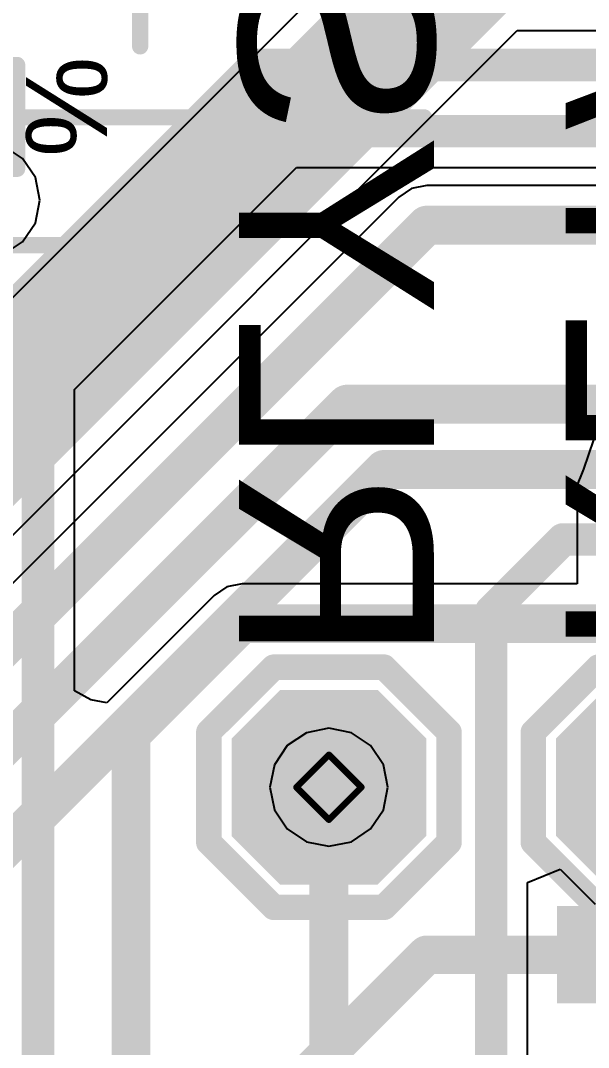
# Model space of a CAD drawing. Header units: millimetres. Extents: x -16 to 330, y -45 to 150.
# Drawn here: x 64.82 to 69.27, y 53.23 to 61.27 of the extents above; entities that cross this region are included whole.
import ezdxf

# ---------------------------------------------------------------- set-up
doc = ezdxf.new("R2010")
doc.units = ezdxf.units.MM
for name, color, linetype in [('BottomLayer', 5, 'Continuous'), ('BottomOverlay', 54, 'Continuous'), ('BottomPaste', 16, 'Continuous'), ('BottomSolder', 6, 'Continuous'), ('DrillDrawing', 1, 'Continuous'), ('Mechanical13', 56, 'Continuous'), ('MidLayer1', 16, 'Continuous'), ('MidLayer2', 76, 'Continuous'), ('TopLayer', 1, 'Continuous'), ('TopOverlay', 2, 'Continuous'), ('TopPaste', 8, 'Continuous'), ('TopSolder', 216, 'Continuous'), ('ViaHoleLayer', 16, 'Continuous')]:
    doc.layers.add(name, color=color, linetype=linetype)
doc.styles.add('Arial', font='arial.ttf', dxfattribs={"height": 0.2})

# ---------------------------------------------------------------- blocks, each defined once
blk = doc.blocks.new('16_SOIC_72')
at = {"layer": 'TopLayer'}
blk.add_hatch(color=1, dxfattribs=at).paths.add_polyline_path([(5.085, -8.51), (6.355, -8.51), (6.355, -9.27), (5.085, -9.27)])
at = {"layer": 'TopPaste'}
blk.add_hatch(color=8, dxfattribs=at).paths.add_polyline_path([(5.085, -8.51), (6.355, -8.51), (6.355, -9.27), (5.085, -9.27)])
at = {"layer": 'TopSolder'}
blk.add_hatch(color=216, dxfattribs=at).paths.add_polyline_path([(5.085, -8.51), (6.355, -8.51), (6.355, -9.27), (5.085, -9.27)])
blk = doc.blocks.new('T__________B_132')
at = {"layer": 'BottomLayer'}
blk.add_hatch(color=5, dxfattribs=at).paths.add_polyline_path([(0.381, 0.762), (-0.381, 0.762), (-0.762, 0.381), (-0.762, -0.381), (-0.381, -0.762), (0.381, -0.762), (0.762, -0.381), (0.762, 0.381)])
at = {"layer": 'BottomPaste'}
blk.add_hatch(color=16, dxfattribs=at).paths.add_polyline_path([(0.381, 0.762), (-0.381, 0.762), (-0.762, 0.381), (-0.762, -0.381), (-0.381, -0.762), (0.381, -0.762), (0.762, -0.381), (0.762, 0.381)])
at = {"layer": 'BottomSolder'}
blk.add_hatch(color=6, dxfattribs=at).paths.add_polyline_path([(0.381, 0.762), (-0.381, 0.762), (-0.762, 0.381), (-0.762, -0.381), (-0.381, -0.762), (0.381, -0.762), (0.762, -0.381), (0.762, 0.381)])
at = {"layer": 'BottomOverlay', "const_width": 0.2}
for points in [[(-0.4318, 0.9398), (-0.9398, 0.4318)], [(0.4318, 0.9398), (-0.4318, 0.9398)], [(0.4318, 0.9398), (-0.4318, 0.9398)], [(0.9398, 0.4318), (0.4318, 0.9398)], [(-0.9398, 0.4318), (-0.9398, -0.4318)], [(0.9398, 0.4318), (0.9398, -0.4318)], [(-0.4318, -0.9398), (-0.9398, -0.4318)], [(0.9398, -0.4318), (0.4318, -0.9398)], [(0.4318, -0.9398), (-0.4318, -0.9398)], [(0.4318, -0.9398), (-0.4318, -0.9398)]]:
    blk.add_lwpolyline(points, dxfattribs=at)
at = {"layer": 'BottomOverlay', "const_width": 0.1}
for points in [[(-0.4818, 0.9398, 1), (-0.3818, 0.9398, 1)], [(-0.4818, 0.9398, 1), (-0.3818, 0.9398, 1)], [(-0.4818, 0.9398, 1), (-0.3818, 0.9398, 1)], [(0.3818, 0.9398, 1), (0.4818, 0.9398, 1)], [(0.3818, 0.9398, 1), (0.4818, 0.9398, 1)], [(0.3818, 0.9398, 1), (0.4818, 0.9398, 1)], [(-0.9898, 0.4318, 1), (-0.8898, 0.4318, 1)], [(-0.9898, 0.4318, 1), (-0.8898, 0.4318, 1)], [(0.8898, 0.4318, 1), (0.9898, 0.4318, 1)], [(0.8898, 0.4318, 1), (0.9898, 0.4318, 1)], [(-0.9898, -0.4318, 1), (-0.8898, -0.4318, 1)], [(-0.9898, -0.4318, 1), (-0.8898, -0.4318, 1)], [(0.8898, -0.4318, 1), (0.9898, -0.4318, 1)], [(0.8898, -0.4318, 1), (0.9898, -0.4318, 1)], [(-0.4818, -0.9398, 1), (-0.3818, -0.9398, 1)], [(-0.4818, -0.9398, 1), (-0.3818, -0.9398, 1)], [(-0.4818, -0.9398, 1), (-0.3818, -0.9398, 1)], [(0.3818, -0.9398, 1), (0.4818, -0.9398, 1)], [(0.3818, -0.9398, 1), (0.4818, -0.9398, 1)], [(0.3818, -0.9398, 1), (0.4818, -0.9398, 1)]]:
    blk.add_lwpolyline(points, format="xyb", close=True, dxfattribs=at)
blk = doc.blocks.new('T__________B_137')
at = {"layer": 'BottomLayer'}
blk.add_hatch(color=5, dxfattribs=at).paths.add_polyline_path([(0.381, 0.762), (-0.381, 0.762), (-0.762, 0.381), (-0.762, -0.381), (-0.381, -0.762), (0.381, -0.762), (0.762, -0.381), (0.762, 0.381)])
at = {"layer": 'BottomPaste'}
blk.add_hatch(color=16, dxfattribs=at).paths.add_polyline_path([(0.381, 0.762), (-0.381, 0.762), (-0.762, 0.381), (-0.762, -0.381), (-0.381, -0.762), (0.381, -0.762), (0.762, -0.381), (0.762, 0.381)])
at = {"layer": 'BottomSolder'}
blk.add_hatch(color=6, dxfattribs=at).paths.add_polyline_path([(0.381, 0.762), (-0.381, 0.762), (-0.762, 0.381), (-0.762, -0.381), (-0.381, -0.762), (0.381, -0.762), (0.762, -0.381), (0.762, 0.381)])
at = {"layer": 'BottomOverlay', "const_width": 0.2}
for points in [[(-0.4318, 0.9398), (-0.9398, 0.4318)], [(0.4318, 0.9398), (-0.4318, 0.9398)], [(0.4318, 0.9398), (-0.4318, 0.9398)], [(0.9398, 0.4318), (0.4318, 0.9398)], [(-0.9398, 0.4318), (-0.9398, -0.4318)], [(0.9398, 0.4318), (0.9398, -0.4318)], [(-0.4318, -0.9398), (-0.9398, -0.4318)], [(0.9398, -0.4318), (0.4318, -0.9398)], [(0.4318, -0.9398), (-0.4318, -0.9398)], [(0.4318, -0.9398), (-0.4318, -0.9398)]]:
    blk.add_lwpolyline(points, dxfattribs=at)
at = {"layer": 'BottomOverlay', "const_width": 0.1}
for points in [[(-0.4818, 0.9398, 1), (-0.3818, 0.9398, 1)], [(-0.4818, 0.9398, 1), (-0.3818, 0.9398, 1)], [(-0.4818, 0.9398, 1), (-0.3818, 0.9398, 1)], [(0.3818, 0.9398, 1), (0.4818, 0.9398, 1)], [(0.3818, 0.9398, 1), (0.4818, 0.9398, 1)], [(0.3818, 0.9398, 1), (0.4818, 0.9398, 1)], [(-0.9898, 0.4318, 1), (-0.8898, 0.4318, 1)], [(-0.9898, 0.4318, 1), (-0.8898, 0.4318, 1)], [(0.8898, 0.4318, 1), (0.9898, 0.4318, 1)], [(0.8898, 0.4318, 1), (0.9898, 0.4318, 1)], [(-0.9898, -0.4318, 1), (-0.8898, -0.4318, 1)], [(-0.9898, -0.4318, 1), (-0.8898, -0.4318, 1)], [(0.8898, -0.4318, 1), (0.9898, -0.4318, 1)], [(0.8898, -0.4318, 1), (0.9898, -0.4318, 1)], [(-0.4818, -0.9398, 1), (-0.3818, -0.9398, 1)], [(-0.4818, -0.9398, 1), (-0.3818, -0.9398, 1)], [(-0.4818, -0.9398, 1), (-0.3818, -0.9398, 1)], [(0.3818, -0.9398, 1), (0.4818, -0.9398, 1)], [(0.3818, -0.9398, 1), (0.4818, -0.9398, 1)], [(0.3818, -0.9398, 1), (0.4818, -0.9398, 1)]]:
    blk.add_lwpolyline(points, format="xyb", close=True, dxfattribs=at)
blk = doc.blocks.new('C___0402_164')
at = {"layer": 'TopLayer'}
for points in [[(-0.6985, -0.3175), (-0.6985, 0.3175), (-0.2413, 0.3175), (-0.2413, -0.3175)], [(0.2413, -0.3175), (0.2413, 0.3175), (0.6985, 0.3175), (0.6985, -0.3175)]]:
    blk.add_hatch(color=1, dxfattribs=at).paths.add_polyline_path(points)
at = {"layer": 'TopPaste'}
for points in [[(-0.6985, -0.3175), (-0.6985, 0.3175), (-0.2413, 0.3175), (-0.2413, -0.3175)], [(0.2413, -0.3175), (0.2413, 0.3175), (0.6985, 0.3175), (0.6985, -0.3175)]]:
    blk.add_hatch(color=8, dxfattribs=at).paths.add_polyline_path(points)
at = {"layer": 'TopSolder'}
for points in [[(-0.7585, -0.3775), (-0.7585, 0.3775), (-0.1813, 0.3775), (-0.1813, -0.3775)], [(0.1813, -0.3775), (0.1813, 0.3775), (0.7585, 0.3775), (0.7585, -0.3775)]]:
    blk.add_hatch(color=216, dxfattribs=at).paths.add_polyline_path(points)
at = {"layer": 'TopOverlay', "const_width": 0.127}
for points in [[(-0.2794, 0.4064), (-0.7874, 0.4064)], [(-0.7874, 0.4064), (-0.7874, -0.4064)], [(0.7874, 0.4064), (0.2794, 0.4064)], [(0.7874, 0.4064), (0.7874, -0.4064)], [(-0.2794, -0.4064), (-0.7874, -0.4064)], [(0.7874, -0.4064), (0.2794, -0.4064)]]:
    blk.add_lwpolyline(points, dxfattribs=at)
at = {"layer": 'TopOverlay', "const_width": 0.0635}
for points in [[(-0.8191, 0.4064, 1), (-0.7556, 0.4064, 1)], [(-0.8191, 0.4064, 1), (-0.7556, 0.4064, 1)], [(-0.3111, 0.4064, 1), (-0.2477, 0.4064, 1)], [(0.2477, 0.4064, 1), (0.3111, 0.4064, 1)], [(0.7556, 0.4064, 1), (0.8191, 0.4064, 1)], [(0.7556, 0.4064, 1), (0.8191, 0.4064, 1)], [(-0.8191, -0.4064, 1), (-0.7556, -0.4064, 1)], [(-0.8191, -0.4064, 1), (-0.7556, -0.4064, 1)], [(-0.3111, -0.4064, 1), (-0.2477, -0.4064, 1)], [(0.2477, -0.4064, 1), (0.3111, -0.4064, 1)], [(0.7556, -0.4064, 1), (0.8191, -0.4064, 1)], [(0.7556, -0.4064, 1), (0.8191, -0.4064, 1)]]:
    blk.add_lwpolyline(points, format="xyb", close=True, dxfattribs=at)

msp = doc.modelspace()

# ---------------------------------------------------------------- hatches: boundary and pattern name
at = {"layer": 'BottomLayer'}
h = msp.add_hatch(color=5, dxfattribs=at)
edge = h.paths.add_edge_path()
edge.add_arc((67.2338, 55.2646), 0.3, 0, 360)
at = {"layer": 'BottomSolder'}
h = msp.add_hatch(color=6, dxfattribs=at)
edge = h.paths.add_edge_path()
edge.add_arc((67.2338, 55.2646), 0.15, 0, 360)
at = {"layer": 'MidLayer1'}
h = msp.add_hatch(color=16, dxfattribs=at)
edge = h.paths.add_edge_path()
edge.add_arc((67.2338, 55.2646), 0.3, 0, 360)
at = {"layer": 'MidLayer2'}
h = msp.add_hatch(color=76, dxfattribs=at)
edge = h.paths.add_edge_path()
edge.add_arc((67.2338, 55.2646), 0.3, 0, 360)
at = {"layer": 'TopLayer'}
h = msp.add_hatch(color=1, dxfattribs=at)
edge = h.paths.add_edge_path()
edge.add_arc((67.2338, 55.2646), 0.3, 0, 360)
at = {"layer": 'TopSolder'}
h = msp.add_hatch(color=216, dxfattribs=at)
edge = h.paths.add_edge_path()
edge.add_arc((67.2338, 55.2646), 0.15, 0, 360)
at = {"layer": 'ViaHoleLayer'}
h = msp.add_hatch(color=16, dxfattribs=at)
edge = h.paths.add_edge_path()
edge.add_arc((67.2338, 55.2646), 0.15, 0, 360)

# ---------------------------------------------------------------- linework, layer by layer
at = {"layer": 'BottomLayer'}
for p, q in [((67.97, 62.3108), (61.5496, 55.8903)), ((62.2874, 54.767), (68.708, 61.1876)), ((68.708, 61.1876), (83.7811, 61.1876)), ((68.0003, 59.9754), (67.8813, 59.9517)), ((75.5841, 59.9754), (68.0003, 59.9754)), ((67.8813, 59.9517), (67.7805, 59.8844)), ((67.7805, 59.8844), (61.135, 53.2388)), ((68.7887, 54.5189), (69.0427, 54.6242)), ((69.0427, 54.6242), (69.3166, 54.3502)), ((68.7887, 49.4538), (68.7887, 54.5189))]:
    msp.add_line(p, q, dxfattribs=at)
for points, const_width in [([(61.8221, 55.2323), (68.4353, 61.8455)], 1), ([(61.2637, 52.9281), (68.0003, 59.6646)], 0.3048), ([(68.0003, 59.6646), (75.9206, 59.6646)], 0.3048), ([(61.4764, 52.3646), (67.375, 58.2632)], 0.3048), ([(67.375, 58.2632), (80.7034, 58.2632)], 0.3048), ([(61.6745, 51.7604), (67.6665, 57.7524)], 0.3048), ([(67.6665, 57.7524), (78.7142, 57.7524)], 0.3048), ([(68.5038, 56.642), (69.0665, 57.2048)], 0.254), ([(69.0665, 57.2048), (71.6142, 57.2048)], 0.254), ([(68.5038, 49.4538), (68.5038, 56.642)], 0.254), ([(67.2338, 51.5734), (67.2338, 55.2646)], 0.3048)]:
    msp.add_lwpolyline(points, dxfattribs=dict(at, const_width=const_width))
for points, const_width in [([(67.9241, 59.6646, 1), (68.0765, 59.6646, 1)], 0.1524), ([(67.9241, 59.6646, 1), (68.0765, 59.6646, 1)], 0.1524), ([(67.2988, 58.2632, 1), (67.4512, 58.2632, 1)], 0.1524), ([(67.2988, 58.2632, 1), (67.4512, 58.2632, 1)], 0.1524), ([(67.5903, 57.7524, 1), (67.7427, 57.7524, 1)], 0.1524), ([(67.5903, 57.7524, 1), (67.7427, 57.7524, 1)], 0.1524), ([(69.003, 57.2048, 1), (69.13, 57.2048, 1)], 0.127), ([(69.003, 57.2048, 1), (69.13, 57.2048, 1)], 0.127), ([(68.4403, 56.642, 1), (68.5673, 56.642, 1)], 0.127), ([(68.4403, 56.642, 1), (68.5673, 56.642, 1)], 0.127), ([(67.1576, 55.2646, 1), (67.31, 55.2646, 1)], 0.1524)]:
    msp.add_lwpolyline(points, format="xyb", close=True, dxfattribs=dict(at, const_width=const_width))
at = {"layer": 'DrillDrawing', "const_width": 0.0508}
for points in [[(66.9798, 55.2646), (67.2338, 55.5186)], [(67.2338, 55.5186), (67.4878, 55.2646)], [(66.9798, 55.2646), (67.2338, 55.0106)], [(67.2338, 55.0106), (67.4878, 55.2646)]]:
    msp.add_lwpolyline(points, dxfattribs=at)
at = {"layer": 'DrillDrawing', "const_width": 0.0254}
for points in [[(67.2211, 55.5186, 1), (67.2465, 55.5186, 1)], [(67.2211, 55.5186, 1), (67.2465, 55.5186, 1)], [(66.9671, 55.2646, 1), (66.9925, 55.2646, 1)], [(66.9671, 55.2646, 1), (66.9925, 55.2646, 1)], [(67.4751, 55.2646, 1), (67.5005, 55.2646, 1)], [(67.4751, 55.2646, 1), (67.5005, 55.2646, 1)], [(67.2211, 55.0106, 1), (67.2465, 55.0106, 1)], [(67.2211, 55.0106, 1), (67.2465, 55.0106, 1)]]:
    msp.add_lwpolyline(points, format="xyb", close=True, dxfattribs=at)
at = {"layer": 'Mechanical13', "const_width": 0.127}
for points in [[(65.7562, 61.0641), (65.7562, 69.0088)], [(65.7562, 61.0641), (65.7562, 69.0088)], [(64.0062, 60.5088), (67.9786, 60.5088)], [(64.0062, 60.5088), (67.9786, 60.5088)], [(62.0062, 59.5088), (65.9786, 59.5088)], [(62.0062, 59.5088), (65.9786, 59.5088)]]:
    msp.add_lwpolyline(points, dxfattribs=at)
at = {"layer": 'Mechanical13', "const_width": 0.0635}
for points in [[(65.7245, 61.0641, 1), (65.788, 61.0641, 1)], [(65.7245, 61.0641, 1), (65.788, 61.0641, 1)], [(67.9469, 60.5088, 1), (68.0104, 60.5088, 1)], [(67.9469, 60.5088, 1), (68.0104, 60.5088, 1)], [(65.9469, 59.5088, 1), (66.0104, 59.5088, 1)], [(65.9469, 59.5088, 1), (66.0104, 59.5088, 1)]]:
    msp.add_lwpolyline(points, format="xyb", close=True, dxfattribs=at)
at = {"layer": 'MidLayer1'}
for p, q in [((64.8363, 60.1864), (64.6867, 60.2863)), ((64.9363, 60.0367), (64.8363, 60.1864)), ((64.9714, 59.8602), (64.9363, 60.0367)), ((64.9363, 59.6837), (64.9714, 59.8602)), ((64.8363, 59.534), (64.9363, 59.6837)), ((64.6867, 59.434), (64.8363, 59.534)), ((67.2338, 55.7259), (67.0573, 55.6908)), ((67.4103, 55.6908), (67.2338, 55.7259)), ((67.0573, 55.6908), (66.9076, 55.5908)), ((67.5599, 55.5908), (67.4103, 55.6908)), ((66.9076, 55.5908), (66.8076, 55.4411)), ((67.6599, 55.4411), (67.5599, 55.5908)), ((66.8076, 55.4411), (66.7725, 55.2646)), ((67.695, 55.2646), (67.6599, 55.4411)), ((66.7725, 55.2646), (66.8076, 55.0881)), ((67.6599, 55.0881), (67.695, 55.2646)), ((66.8076, 55.0881), (66.9076, 54.9385)), ((67.5599, 54.9385), (67.6599, 55.0881)), ((66.9076, 54.9385), (67.0573, 54.8385)), ((67.4103, 54.8385), (67.5599, 54.9385)), ((67.0573, 54.8385), (67.2338, 54.8034)), ((67.2338, 54.8034), (67.4103, 54.8385))]:
    msp.add_line(p, q, dxfattribs=at)
at = {"layer": 'MidLayer2'}
for p, q in [((67.2338, 55.7259), (67.0573, 55.6908)), ((67.4103, 55.6908), (67.2338, 55.7259)), ((67.0573, 55.6908), (66.9076, 55.5908)), ((67.5599, 55.5908), (67.4103, 55.6908)), ((66.9076, 55.5908), (66.8076, 55.4411)), ((67.6599, 55.4411), (67.5599, 55.5908)), ((66.8076, 55.4411), (66.7725, 55.2646)), ((67.695, 55.2646), (67.6599, 55.4411)), ((66.7725, 55.2646), (66.8076, 55.0881)), ((67.6599, 55.0881), (67.695, 55.2646)), ((66.8076, 55.0881), (66.9076, 54.9385)), ((67.5599, 54.9385), (67.6599, 55.0881)), ((66.9076, 54.9385), (67.0573, 54.8385)), ((67.4103, 54.8385), (67.5599, 54.9385)), ((67.0573, 54.8385), (67.2338, 54.8034)), ((67.2338, 54.8034), (67.4103, 54.8385))]:
    msp.add_line(p, q, dxfattribs=at)
at = {"layer": 'TopLayer'}
for p, q in [((65.2417, 58.378), (66.9796, 60.1159)), ((66.9796, 60.1159), (75.1712, 60.1159)), ((65.2417, 56.0184), (65.2417, 58.378)), ((69.3039, 57.9839), (69.2268, 57.7536)), ((69.2167, 57.7283), (69.177, 57.6326)), ((69.2268, 57.7536), (69.2167, 57.7283)), ((69.177, 57.6326), (69.177, 56.856)), ((66.5544, 56.856), (66.4355, 56.8323)), ((69.177, 56.856), (66.5544, 56.856)), ((66.3347, 56.765), (65.4957, 55.9259)), ((66.4355, 56.8323), (66.3347, 56.765)), ((65.3692, 55.9478), (65.2417, 56.0184)), ((65.4957, 55.9259), (65.3692, 55.9478))]:
    msp.add_line(p, q, dxfattribs=at)
for points, const_width in [([(64.3567, 58.6173), (66.6577, 60.9183)], 0.254), ([(66.6577, 60.9183), (74.7539, 60.9183)], 0.254), ([(64.9568, 58.496), (66.8616, 60.4008)], 0.254), ([(66.8616, 60.4008), (75.1712, 60.4008)], 0.254), ([(64.9568, 49.285), (64.9568, 58.496)], 0.254), ([(65.6844, 55.6752), (66.5544, 56.5452)], 0.3048), ([(66.5544, 56.5452), (69.6945, 56.5452)], 0.3048), ([(65.6844, 49.4792), (65.6844, 55.6752)], 0.3048), ([(66.5544, 52.5088), (67.9994, 53.9538)], 0.3), ([(67.9994, 53.9538), (69.6544, 53.9538)], 0.3)]:
    msp.add_lwpolyline(points, dxfattribs=dict(at, const_width=const_width))
for points, const_width in [([(66.5942, 60.9183, 1), (66.7212, 60.9183, 1)], 0.127), ([(66.5942, 60.9183, 1), (66.7212, 60.9183, 1)], 0.127), ([(66.7981, 60.4008, 1), (66.9251, 60.4008, 1)], 0.127), ([(66.7981, 60.4008, 1), (66.9251, 60.4008, 1)], 0.127), ([(64.8933, 58.496, 1), (65.0203, 58.496, 1)], 0.127), ([(64.8933, 58.496, 1), (65.0203, 58.496, 1)], 0.127), ([(66.4782, 56.5452, 1), (66.6306, 56.5452, 1)], 0.1524), ([(66.4782, 56.5452, 1), (66.6306, 56.5452, 1)], 0.1524), ([(65.6082, 55.6752, 1), (65.7606, 55.6752, 1)], 0.1524), ([(65.6082, 55.6752, 1), (65.7606, 55.6752, 1)], 0.1524), ([(67.9244, 53.9538, 1), (68.0744, 53.9538, 1)], 0.15), ([(67.9244, 53.9538, 1), (68.0744, 53.9538, 1)], 0.15)]:
    msp.add_lwpolyline(points, format="xyb", close=True, dxfattribs=dict(at, const_width=const_width))

# ---------------------------------------------------------------- block references
at = {"rotation": 180}
for name, p in [('C___0402_164', (64.0062, 60.512)), ('T__________B_132', (67.2338, 55.2646)), ('T__________B_137', (69.7738, 55.2646)), ('16_SOIC_72', (75.373, 45.0638))]:
    msp.add_blockref(name, p, dxfattribs=at)

# ---------------------------------------------------------------- texts
at = {"layer": 'BottomOverlay', "style": 'Arial', "text_generation_flag": 2}
for s, p in [('RLYADDR0', (69.0863, 56.269)), ('RLYSTS', (66.5311, 56.2334))]:
    msp.add_text(s, height=1.524, rotation=270, dxfattribs=at).set_placement(p)
at = {"layer": 'TopOverlay', "style": 'Arial'}
msp.add_text('%', height=0.635, rotation=270, dxfattribs=at).set_placement((64.8623, 60.9854))

doc.saveas('drawing.dxf')
